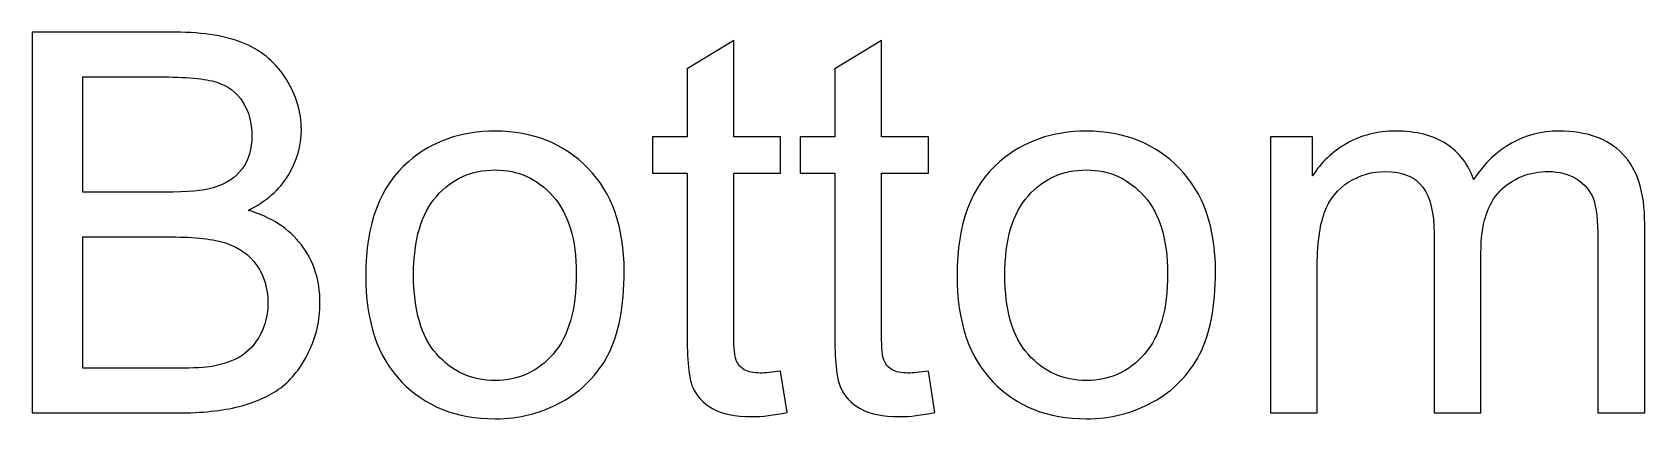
# Model space of a CAD drawing. Header units: millimetres. Extents: x -961 to -101, y 26 to 952.
# Drawn here: x -918.5 to -879.99, y 763.05 to 772.28 of the extents above; entities that cross this region are included whole.
import ezdxf

# ---------------------------------------------------------------- set-up
doc = ezdxf.new("R2010")
doc.units = ezdxf.units.MM
doc.header["$MEASUREMENT"] = 0
doc.layers.add('Layer 1', color=7, linetype='Continuous')

msp = doc.modelspace()

# ---------------------------------------------------------------- linework, layer by layer
at = {"layer": 'Layer 1', "color": 250}
for points, knots in [([(-918.497, 763.1858), (-918.497, 763.1858), (-918.497, 772.279), (-918.497, 772.279), (-918.497, 772.279), (-918.497, 772.279), (-915.0849, 772.279), (-915.0849, 772.279), (-915.0849, 772.279), (-914.3907, 772.279), (-913.834, 772.188), (-913.4128, 772.0038), (-913.4128, 772.0038), (-912.9937, 771.8197), (-912.6656, 771.5361), (-912.4285, 771.1529), (-912.4285, 771.1529), (-912.1893, 770.7719), (-912.0708, 770.3719), (-912.0708, 769.9528), (-912.0708, 769.9528), (-912.0708, 769.5654), (-912.1766, 769.1993), (-912.3862, 768.8564), (-912.3862, 768.8564), (-912.5957, 768.5135), (-912.9132, 768.2362), (-913.3387, 768.0245), (-913.3387, 768.0245), (-912.7883, 767.8636), (-912.365, 767.5885), (-912.0708, 767.199), (-912.0708, 767.199), (-911.7745, 766.8117), (-911.6263, 766.3523), (-911.6263, 765.8232), (-911.6263, 765.8232), (-911.6263, 765.3956), (-911.7173, 764.9998), (-911.8972, 764.6336), (-911.8972, 764.6336), (-912.0771, 764.2674), (-912.2994, 763.9859), (-912.564, 763.7869), (-912.564, 763.7869), (-912.8286, 763.5901), (-913.1609, 763.4398), (-913.5588, 763.3382), (-913.5588, 763.3382), (-913.9589, 763.2366), (-914.4478, 763.1858), (-915.0278, 763.1858), (-915.0278, 763.1858), (-915.0278, 763.1858), (-918.497, 763.1858), (-918.497, 763.1858)], [0, 0, 0, 0, 0.0666667, 0.0666667, 0.0666667, 0.0666667, 0.1333333, 0.1333333, 0.1333333, 0.1333333, 0.2, 0.2, 0.2, 0.2, 0.2666667, 0.2666667, 0.2666667, 0.2666667, 0.3333333, 0.3333333, 0.3333333, 0.3333333, 0.4, 0.4, 0.4, 0.4, 0.4666667, 0.4666667, 0.4666667, 0.4666667, 0.5333333, 0.5333333, 0.5333333, 0.5333333, 0.6, 0.6, 0.6, 0.6, 0.6666667, 0.6666667, 0.6666667, 0.6666667, 0.7333333, 0.7333333, 0.7333333, 0.7333333, 0.8, 0.8, 0.8, 0.8, 0.8666667, 0.8666667, 0.8666667, 0.8666667, 1, 1, 1, 1]), ([(-900.626, 764.1828), (-900.626, 764.1828), (-900.4736, 763.1964), (-900.4736, 763.1964), (-900.4736, 763.1964), (-900.7869, 763.1308), (-901.0684, 763.0969), (-901.3139, 763.0969), (-901.3139, 763.0969), (-901.7182, 763.0969), (-902.0315, 763.1604), (-902.2558, 763.2895), (-902.2558, 763.2895), (-902.4781, 763.4186), (-902.6347, 763.5859), (-902.7257, 763.7954), (-902.7257, 763.7954), (-902.8167, 764.005), (-902.8612, 764.4452), (-902.8612, 765.1162), (-902.8612, 765.1162), (-902.8612, 765.1162), (-902.8612, 768.9135), (-902.8612, 768.9135), (-902.8612, 768.9135), (-902.8612, 768.9135), (-903.6867, 768.9135), (-903.6867, 768.9135), (-903.6867, 768.9135), (-903.6867, 768.9135), (-903.6867, 769.7771), (-903.6867, 769.7771), (-903.6867, 769.7771), (-903.6867, 769.7771), (-902.8612, 769.7771), (-902.8612, 769.7771), (-902.8612, 769.7771), (-902.8612, 769.7771), (-902.8612, 771.4069), (-902.8612, 771.4069), (-902.8612, 771.4069), (-902.8612, 771.4069), (-901.7436, 772.0779), (-901.7436, 772.0779), (-901.7436, 772.0779), (-901.7436, 772.0779), (-901.7436, 769.7771), (-901.7436, 769.7771), (-901.7436, 769.7771), (-901.7436, 769.7771), (-900.626, 769.7771), (-900.626, 769.7771), (-900.626, 769.7771), (-900.626, 769.7771), (-900.626, 768.9135), (-900.626, 768.9135), (-900.626, 768.9135), (-900.626, 768.9135), (-901.7436, 768.9135), (-901.7436, 768.9135), (-901.7436, 768.9135), (-901.7436, 768.9135), (-901.7436, 765.0527), (-901.7436, 765.0527), (-901.7436, 765.0527), (-901.7436, 764.7331), (-901.7245, 764.5278), (-901.6843, 764.4368), (-901.6843, 764.4368), (-901.6462, 764.3457), (-901.5827, 764.2738), (-901.4938, 764.2187), (-901.4938, 764.2187), (-901.4049, 764.1658), (-901.2779, 764.1383), (-901.1128, 764.1383), (-901.1128, 764.1383), (-900.9901, 764.1383), (-900.8271, 764.1531), (-900.626, 764.1828)], [0, 0, 0, 0, 0.047619, 0.047619, 0.047619, 0.047619, 0.0952381, 0.0952381, 0.0952381, 0.0952381, 0.1428571, 0.1428571, 0.1428571, 0.1428571, 0.1904762, 0.1904762, 0.1904762, 0.1904762, 0.2380952, 0.2380952, 0.2380952, 0.2380952, 0.2857143, 0.2857143, 0.2857143, 0.2857143, 0.3333333, 0.3333333, 0.3333333, 0.3333333, 0.3809524, 0.3809524, 0.3809524, 0.3809524, 0.4285714, 0.4285714, 0.4285714, 0.4285714, 0.4761905, 0.4761905, 0.4761905, 0.4761905, 0.5238095, 0.5238095, 0.5238095, 0.5238095, 0.5714286, 0.5714286, 0.5714286, 0.5714286, 0.6190476, 0.6190476, 0.6190476, 0.6190476, 0.6666667, 0.6666667, 0.6666667, 0.6666667, 0.7142857, 0.7142857, 0.7142857, 0.7142857, 0.7619048, 0.7619048, 0.7619048, 0.7619048, 0.8095238, 0.8095238, 0.8095238, 0.8095238, 0.8571429, 0.8571429, 0.8571429, 0.8571429, 0.9047619, 0.9047619, 0.9047619, 0.9047619, 1, 1, 1, 1]), ([(-897.0975, 764.1828), (-897.0975, 764.1828), (-896.9451, 763.1964), (-896.9451, 763.1964), (-896.9451, 763.1964), (-897.2584, 763.1308), (-897.5399, 763.0969), (-897.7854, 763.0969), (-897.7854, 763.0969), (-898.1897, 763.0969), (-898.503, 763.1604), (-898.7273, 763.2895), (-898.7273, 763.2895), (-898.9496, 763.4186), (-899.1062, 763.5859), (-899.1972, 763.7954), (-899.1972, 763.7954), (-899.2882, 764.005), (-899.3327, 764.4452), (-899.3327, 765.1162), (-899.3327, 765.1162), (-899.3327, 765.1162), (-899.3327, 768.9135), (-899.3327, 768.9135), (-899.3327, 768.9135), (-899.3327, 768.9135), (-900.1582, 768.9135), (-900.1582, 768.9135), (-900.1582, 768.9135), (-900.1582, 768.9135), (-900.1582, 769.7771), (-900.1582, 769.7771), (-900.1582, 769.7771), (-900.1582, 769.7771), (-899.3327, 769.7771), (-899.3327, 769.7771), (-899.3327, 769.7771), (-899.3327, 769.7771), (-899.3327, 771.4069), (-899.3327, 771.4069), (-899.3327, 771.4069), (-899.3327, 771.4069), (-898.2151, 772.0779), (-898.2151, 772.0779), (-898.2151, 772.0779), (-898.2151, 772.0779), (-898.2151, 769.7771), (-898.2151, 769.7771), (-898.2151, 769.7771), (-898.2151, 769.7771), (-897.0975, 769.7771), (-897.0975, 769.7771), (-897.0975, 769.7771), (-897.0975, 769.7771), (-897.0975, 768.9135), (-897.0975, 768.9135), (-897.0975, 768.9135), (-897.0975, 768.9135), (-898.2151, 768.9135), (-898.2151, 768.9135), (-898.2151, 768.9135), (-898.2151, 768.9135), (-898.2151, 765.0527), (-898.2151, 765.0527), (-898.2151, 765.0527), (-898.2151, 764.7331), (-898.196, 764.5278), (-898.1558, 764.4368), (-898.1558, 764.4368), (-898.1177, 764.3457), (-898.0542, 764.2738), (-897.9653, 764.2187), (-897.9653, 764.2187), (-897.8764, 764.1658), (-897.7494, 764.1383), (-897.5843, 764.1383), (-897.5843, 764.1383), (-897.4616, 764.1383), (-897.2986, 764.1531), (-897.0975, 764.1828)], [0, 0, 0, 0, 0.047619, 0.047619, 0.047619, 0.047619, 0.0952381, 0.0952381, 0.0952381, 0.0952381, 0.1428571, 0.1428571, 0.1428571, 0.1428571, 0.1904762, 0.1904762, 0.1904762, 0.1904762, 0.2380952, 0.2380952, 0.2380952, 0.2380952, 0.2857143, 0.2857143, 0.2857143, 0.2857143, 0.3333333, 0.3333333, 0.3333333, 0.3333333, 0.3809524, 0.3809524, 0.3809524, 0.3809524, 0.4285714, 0.4285714, 0.4285714, 0.4285714, 0.4761905, 0.4761905, 0.4761905, 0.4761905, 0.5238095, 0.5238095, 0.5238095, 0.5238095, 0.5714286, 0.5714286, 0.5714286, 0.5714286, 0.6190476, 0.6190476, 0.6190476, 0.6190476, 0.6666667, 0.6666667, 0.6666667, 0.6666667, 0.7142857, 0.7142857, 0.7142857, 0.7142857, 0.7619048, 0.7619048, 0.7619048, 0.7619048, 0.8095238, 0.8095238, 0.8095238, 0.8095238, 0.8571429, 0.8571429, 0.8571429, 0.8571429, 0.9047619, 0.9047619, 0.9047619, 0.9047619, 1, 1, 1, 1]), ([(-917.2905, 768.4563), (-917.2905, 768.4563), (-915.3241, 768.4563), (-915.3241, 768.4563), (-915.3241, 768.4563), (-914.7907, 768.4563), (-914.4076, 768.4923), (-914.1769, 768.5621), (-914.1769, 768.5621), (-913.87, 768.6532), (-913.6392, 768.8056), (-913.4847, 769.0172), (-913.4847, 769.0172), (-913.3302, 769.2289), (-913.2519, 769.4935), (-913.2519, 769.8131), (-913.2519, 769.8131), (-913.2519, 770.1158), (-913.3239, 770.3825), (-913.4699, 770.6111), (-913.4699, 770.6111), (-913.6138, 770.8418), (-913.8213, 771.0005), (-914.0901, 771.0852), (-914.0901, 771.0852), (-914.3589, 771.1699), (-914.8203, 771.2122), (-915.4723, 771.2122), (-915.4723, 771.2122), (-915.4723, 771.2122), (-917.2905, 771.2122), (-917.2905, 771.2122), (-917.2905, 771.2122), (-917.2905, 771.2122), (-917.2905, 768.4563), (-917.2905, 768.4563)], [0, 0, 0, 0, 0.1, 0.1, 0.1, 0.1, 0.2, 0.2, 0.2, 0.2, 0.3, 0.3, 0.3, 0.3, 0.4, 0.4, 0.4, 0.4, 0.5, 0.5, 0.5, 0.5, 0.6, 0.6, 0.6, 0.6, 0.7, 0.7, 0.7, 0.7, 0.8, 0.8, 0.8, 0.8, 1, 1, 1, 1]), ([(-910.5341, 766.4815), (-910.5341, 767.6985), (-910.1954, 768.6002), (-909.516, 769.1866), (-909.516, 769.1866), (-908.9508, 769.6734), (-908.2587, 769.9168), (-907.4438, 769.9168), (-907.4438, 769.9168), (-906.5399, 769.9168), (-905.7991, 769.6205), (-905.2234, 769.0278), (-905.2234, 769.0278), (-904.6498, 768.4373), (-904.3619, 767.6181), (-904.3619, 766.5746), (-904.3619, 766.5746), (-904.3619, 765.7279), (-904.4889, 765.0633), (-904.7429, 764.5786), (-904.7429, 764.5786), (-904.9969, 764.0939), (-905.3673, 763.7171), (-905.8541, 763.4483), (-905.8541, 763.4483), (-906.3389, 763.1794), (-906.8701, 763.0461), (-907.4438, 763.0461), (-907.4438, 763.0461), (-908.3666, 763.0461), (-909.1117, 763.3403), (-909.6811, 763.9309), (-909.6811, 763.9309), (-910.2505, 764.5214), (-910.5341, 765.3723), (-910.5341, 766.4815)], [0, 0, 0, 0, 0.1, 0.1, 0.1, 0.1, 0.2, 0.2, 0.2, 0.2, 0.3, 0.3, 0.3, 0.3, 0.4, 0.4, 0.4, 0.4, 0.5, 0.5, 0.5, 0.5, 0.6, 0.6, 0.6, 0.6, 0.7, 0.7, 0.7, 0.7, 0.8, 0.8, 0.8, 0.8, 1, 1, 1, 1]), ([(-896.4138, 766.4815), (-896.4138, 767.6985), (-896.0751, 768.6002), (-895.3957, 769.1866), (-895.3957, 769.1866), (-894.8305, 769.6734), (-894.1384, 769.9168), (-893.3235, 769.9168), (-893.3235, 769.9168), (-892.4196, 769.9168), (-891.6788, 769.6205), (-891.1031, 769.0278), (-891.1031, 769.0278), (-890.5295, 768.4373), (-890.2416, 767.6181), (-890.2416, 766.5746), (-890.2416, 766.5746), (-890.2416, 765.7279), (-890.3686, 765.0633), (-890.6226, 764.5786), (-890.6226, 764.5786), (-890.8766, 764.0939), (-891.247, 763.7171), (-891.7338, 763.4483), (-891.7338, 763.4483), (-892.2186, 763.1794), (-892.7498, 763.0461), (-893.3235, 763.0461), (-893.3235, 763.0461), (-894.2463, 763.0461), (-894.9914, 763.3403), (-895.5608, 763.9309), (-895.5608, 763.9309), (-896.1302, 764.5214), (-896.4138, 765.3723), (-896.4138, 766.4815)], [0, 0, 0, 0, 0.1, 0.1, 0.1, 0.1, 0.2, 0.2, 0.2, 0.2, 0.3, 0.3, 0.3, 0.3, 0.4, 0.4, 0.4, 0.4, 0.5, 0.5, 0.5, 0.5, 0.6, 0.6, 0.6, 0.6, 0.7, 0.7, 0.7, 0.7, 0.8, 0.8, 0.8, 0.8, 1, 1, 1, 1]), ([(-888.9314, 763.1858), (-888.9314, 763.1858), (-888.9314, 769.7771), (-888.9314, 769.7771), (-888.9314, 769.7771), (-888.9314, 769.7771), (-887.9281, 769.7771), (-887.9281, 769.7771), (-887.9281, 769.7771), (-887.9281, 769.7771), (-887.9281, 768.8458), (-887.9281, 768.8458), (-887.9281, 768.8458), (-887.7228, 769.1675), (-887.4476, 769.4279), (-887.1047, 769.6226), (-887.1047, 769.6226), (-886.7618, 769.8194), (-886.3723, 769.9168), (-885.9342, 769.9168), (-885.9342, 769.9168), (-885.4474, 769.9168), (-885.0473, 769.8152), (-884.7362, 769.6141), (-884.7362, 769.6141), (-884.425, 769.4109), (-884.2049, 769.1294), (-884.0779, 768.7653), (-884.0779, 768.7653), (-883.5529, 769.5337), (-882.8735, 769.9168), (-882.0353, 769.9168), (-882.0353, 769.9168), (-881.3791, 769.9168), (-880.8732, 769.7369), (-880.5219, 769.3749), (-880.5219, 769.3749), (-880.1684, 769.013), (-879.9906, 768.4563), (-879.9906, 767.7049), (-879.9906, 767.7049), (-879.9906, 767.7049), (-879.9906, 763.1858), (-879.9906, 763.1858), (-879.9906, 763.1858), (-879.9906, 763.1858), (-881.1082, 763.1858), (-881.1082, 763.1858), (-881.1082, 763.1858), (-881.1082, 763.1858), (-881.1082, 767.3345), (-881.1082, 767.3345), (-881.1082, 767.3345), (-881.1082, 767.779), (-881.1463, 768.1007), (-881.2183, 768.2976), (-881.2183, 768.2976), (-881.2902, 768.4944), (-881.4215, 768.651), (-881.6141, 768.7717), (-881.6141, 768.7717), (-881.8046, 768.8923), (-882.0289, 768.9516), (-882.2851, 768.9516), (-882.2851, 768.9516), (-882.7507, 768.9516), (-883.136, 768.7971), (-883.4429, 768.4902), (-883.4429, 768.4902), (-883.7498, 768.1811), (-883.9022, 767.688), (-883.9022, 767.0106), (-883.9022, 767.0106), (-883.9022, 767.0106), (-883.9022, 763.1858), (-883.9022, 763.1858), (-883.9022, 763.1858), (-883.9022, 763.1858), (-885.0198, 763.1858), (-885.0198, 763.1858), (-885.0198, 763.1858), (-885.0198, 763.1858), (-885.0198, 767.4636), (-885.0198, 767.4636), (-885.0198, 767.4636), (-885.0198, 767.9589), (-885.1108, 768.3314), (-885.2928, 768.5791), (-885.2928, 768.5791), (-885.4749, 768.8267), (-885.7733, 768.9516), (-886.1861, 768.9516), (-886.1861, 768.9516), (-886.4993, 768.9516), (-886.7893, 768.8691), (-887.056, 768.704), (-887.056, 768.704), (-887.3227, 768.5389), (-887.5153, 768.2976), (-887.636, 767.9779), (-887.636, 767.9779), (-887.7545, 767.6604), (-887.8138, 767.2011), (-887.8138, 766.6021), (-887.8138, 766.6021), (-887.8138, 766.6021), (-887.8138, 763.1858), (-887.8138, 763.1858), (-887.8138, 763.1858), (-887.8138, 763.1858), (-888.9314, 763.1858), (-888.9314, 763.1858)], [0, 0, 0, 0, 0.0344828, 0.0344828, 0.0344828, 0.0344828, 0.0689655, 0.0689655, 0.0689655, 0.0689655, 0.1034483, 0.1034483, 0.1034483, 0.1034483, 0.137931, 0.137931, 0.137931, 0.137931, 0.1724138, 0.1724138, 0.1724138, 0.1724138, 0.2068966, 0.2068966, 0.2068966, 0.2068966, 0.2413793, 0.2413793, 0.2413793, 0.2413793, 0.2758621, 0.2758621, 0.2758621, 0.2758621, 0.3103448, 0.3103448, 0.3103448, 0.3103448, 0.3448276, 0.3448276, 0.3448276, 0.3448276, 0.3793103, 0.3793103, 0.3793103, 0.3793103, 0.4137931, 0.4137931, 0.4137931, 0.4137931, 0.4482759, 0.4482759, 0.4482759, 0.4482759, 0.4827586, 0.4827586, 0.4827586, 0.4827586, 0.5172414, 0.5172414, 0.5172414, 0.5172414, 0.5517241, 0.5517241, 0.5517241, 0.5517241, 0.5862069, 0.5862069, 0.5862069, 0.5862069, 0.6206897, 0.6206897, 0.6206897, 0.6206897, 0.6551724, 0.6551724, 0.6551724, 0.6551724, 0.6896552, 0.6896552, 0.6896552, 0.6896552, 0.7241379, 0.7241379, 0.7241379, 0.7241379, 0.7586207, 0.7586207, 0.7586207, 0.7586207, 0.7931034, 0.7931034, 0.7931034, 0.7931034, 0.8275862, 0.8275862, 0.8275862, 0.8275862, 0.862069, 0.862069, 0.862069, 0.862069, 0.8965517, 0.8965517, 0.8965517, 0.8965517, 0.9310345, 0.9310345, 0.9310345, 0.9310345, 1, 1, 1, 1]), ([(-909.3911, 766.4793), (-909.3911, 765.6369), (-909.2069, 765.0061), (-908.8386, 764.5892), (-908.8386, 764.5892), (-908.4682, 764.1701), (-908.0047, 763.9605), (-907.4438, 763.9605), (-907.4438, 763.9605), (-906.8892, 763.9605), (-906.4278, 764.1701), (-906.0573, 764.5913), (-906.0573, 764.5913), (-905.689, 765.0125), (-905.5049, 765.6538), (-905.5049, 766.5153), (-905.5049, 766.5153), (-905.5049, 767.3281), (-905.6912, 767.9441), (-906.0616, 768.3611), (-906.0616, 768.3611), (-906.432, 768.7802), (-906.8934, 768.9897), (-907.4438, 768.9897), (-907.4438, 768.9897), (-908.0047, 768.9897), (-908.4682, 768.7823), (-908.8386, 768.3653), (-908.8386, 768.3653), (-909.2069, 767.9483), (-909.3911, 767.3197), (-909.3911, 766.4793)], [0, 0, 0, 0, 0.1111111, 0.1111111, 0.1111111, 0.1111111, 0.2222222, 0.2222222, 0.2222222, 0.2222222, 0.3333333, 0.3333333, 0.3333333, 0.3333333, 0.4444444, 0.4444444, 0.4444444, 0.4444444, 0.5555556, 0.5555556, 0.5555556, 0.5555556, 0.6666667, 0.6666667, 0.6666667, 0.6666667, 0.7777778, 0.7777778, 0.7777778, 0.7777778, 1, 1, 1, 1]), ([(-895.2708, 766.4793), (-895.2708, 765.6369), (-895.0866, 765.0061), (-894.7183, 764.5892), (-894.7183, 764.5892), (-894.3479, 764.1701), (-893.8844, 763.9605), (-893.3235, 763.9605), (-893.3235, 763.9605), (-892.7689, 763.9605), (-892.3075, 764.1701), (-891.937, 764.5913), (-891.937, 764.5913), (-891.5687, 765.0125), (-891.3846, 765.6538), (-891.3846, 766.5153), (-891.3846, 766.5153), (-891.3846, 767.3281), (-891.5709, 767.9441), (-891.9413, 768.3611), (-891.9413, 768.3611), (-892.3117, 768.7802), (-892.7731, 768.9897), (-893.3235, 768.9897), (-893.3235, 768.9897), (-893.8844, 768.9897), (-894.3479, 768.7823), (-894.7183, 768.3653), (-894.7183, 768.3653), (-895.0866, 767.9483), (-895.2708, 767.3197), (-895.2708, 766.4793)], [0, 0, 0, 0, 0.1111111, 0.1111111, 0.1111111, 0.1111111, 0.2222222, 0.2222222, 0.2222222, 0.2222222, 0.3333333, 0.3333333, 0.3333333, 0.3333333, 0.4444444, 0.4444444, 0.4444444, 0.4444444, 0.5555556, 0.5555556, 0.5555556, 0.5555556, 0.6666667, 0.6666667, 0.6666667, 0.6666667, 0.7777778, 0.7777778, 0.7777778, 0.7777778, 1, 1, 1, 1]), ([(-917.2905, 764.2526), (-917.2905, 764.2526), (-915.0257, 764.2526), (-915.0257, 764.2526), (-915.0257, 764.2526), (-914.6362, 764.2526), (-914.3631, 764.2674), (-914.2044, 764.2971), (-914.2044, 764.2971), (-913.9292, 764.3457), (-913.6964, 764.4283), (-913.5101, 764.5447), (-913.5101, 764.5447), (-913.3239, 764.6611), (-913.1715, 764.8305), (-913.0508, 765.0527), (-913.0508, 765.0527), (-912.9302, 765.275), (-912.8709, 765.5311), (-912.8709, 765.8211), (-912.8709, 765.8211), (-912.8709, 766.1618), (-912.9577, 766.4561), (-913.1334, 766.7079), (-913.1334, 766.7079), (-913.3069, 766.9598), (-913.5482, 767.1355), (-913.8573, 767.2371), (-913.8573, 767.2371), (-914.1642, 767.3387), (-914.6087, 767.3895), (-915.1865, 767.3895), (-915.1865, 767.3895), (-915.1865, 767.3895), (-917.2905, 767.3895), (-917.2905, 767.3895), (-917.2905, 767.3895), (-917.2905, 767.3895), (-917.2905, 764.2526), (-917.2905, 764.2526)], [0, 0, 0, 0, 0.0909091, 0.0909091, 0.0909091, 0.0909091, 0.1818182, 0.1818182, 0.1818182, 0.1818182, 0.2727273, 0.2727273, 0.2727273, 0.2727273, 0.3636364, 0.3636364, 0.3636364, 0.3636364, 0.4545455, 0.4545455, 0.4545455, 0.4545455, 0.5454545, 0.5454545, 0.5454545, 0.5454545, 0.6363636, 0.6363636, 0.6363636, 0.6363636, 0.7272727, 0.7272727, 0.7272727, 0.7272727, 0.8181818, 0.8181818, 0.8181818, 0.8181818, 1, 1, 1, 1])]:
    msp.add_open_spline(points, degree=3, knots=knots, dxfattribs=at)
at = {"layer": 'Layer 1', "color": 250, "lineweight": 9}
for points, knots in [([(-918.497, 763.1858), (-918.497, 763.1858), (-918.497, 772.279), (-918.497, 772.279), (-918.497, 772.279), (-918.497, 772.279), (-915.0849, 772.279), (-915.0849, 772.279), (-915.0849, 772.279), (-914.3907, 772.279), (-913.834, 772.188), (-913.4128, 772.0038), (-913.4128, 772.0038), (-912.9937, 771.8197), (-912.6656, 771.5361), (-912.4285, 771.1529), (-912.4285, 771.1529), (-912.1893, 770.7719), (-912.0708, 770.3719), (-912.0708, 769.9528), (-912.0708, 769.9528), (-912.0708, 769.5654), (-912.1766, 769.1993), (-912.3862, 768.8564), (-912.3862, 768.8564), (-912.5957, 768.5135), (-912.9132, 768.2362), (-913.3387, 768.0245), (-913.3387, 768.0245), (-912.7883, 767.8636), (-912.365, 767.5885), (-912.0708, 767.199), (-912.0708, 767.199), (-911.7745, 766.8117), (-911.6263, 766.3523), (-911.6263, 765.8232), (-911.6263, 765.8232), (-911.6263, 765.3956), (-911.7173, 764.9998), (-911.8972, 764.6336), (-911.8972, 764.6336), (-912.0771, 764.2674), (-912.2994, 763.9859), (-912.564, 763.7869), (-912.564, 763.7869), (-912.8286, 763.5901), (-913.1609, 763.4398), (-913.5588, 763.3382), (-913.5588, 763.3382), (-913.9589, 763.2366), (-914.4478, 763.1858), (-915.0278, 763.1858), (-915.0278, 763.1858), (-915.0278, 763.1858), (-918.497, 763.1858), (-918.497, 763.1858)], [0, 0, 0, 0, 0.0666667, 0.0666667, 0.0666667, 0.0666667, 0.1333333, 0.1333333, 0.1333333, 0.1333333, 0.2, 0.2, 0.2, 0.2, 0.2666667, 0.2666667, 0.2666667, 0.2666667, 0.3333333, 0.3333333, 0.3333333, 0.3333333, 0.4, 0.4, 0.4, 0.4, 0.4666667, 0.4666667, 0.4666667, 0.4666667, 0.5333333, 0.5333333, 0.5333333, 0.5333333, 0.6, 0.6, 0.6, 0.6, 0.6666667, 0.6666667, 0.6666667, 0.6666667, 0.7333333, 0.7333333, 0.7333333, 0.7333333, 0.8, 0.8, 0.8, 0.8, 0.8666667, 0.8666667, 0.8666667, 0.8666667, 1, 1, 1, 1]), ([(-900.626, 764.1828), (-900.626, 764.1828), (-900.4736, 763.1964), (-900.4736, 763.1964), (-900.4736, 763.1964), (-900.7869, 763.1308), (-901.0684, 763.0969), (-901.3139, 763.0969), (-901.3139, 763.0969), (-901.7182, 763.0969), (-902.0315, 763.1604), (-902.2558, 763.2895), (-902.2558, 763.2895), (-902.4781, 763.4186), (-902.6347, 763.5859), (-902.7257, 763.7954), (-902.7257, 763.7954), (-902.8167, 764.005), (-902.8612, 764.4452), (-902.8612, 765.1162), (-902.8612, 765.1162), (-902.8612, 765.1162), (-902.8612, 768.9135), (-902.8612, 768.9135), (-902.8612, 768.9135), (-902.8612, 768.9135), (-903.6867, 768.9135), (-903.6867, 768.9135), (-903.6867, 768.9135), (-903.6867, 768.9135), (-903.6867, 769.7771), (-903.6867, 769.7771), (-903.6867, 769.7771), (-903.6867, 769.7771), (-902.8612, 769.7771), (-902.8612, 769.7771), (-902.8612, 769.7771), (-902.8612, 769.7771), (-902.8612, 771.4069), (-902.8612, 771.4069), (-902.8612, 771.4069), (-902.8612, 771.4069), (-901.7436, 772.0779), (-901.7436, 772.0779), (-901.7436, 772.0779), (-901.7436, 772.0779), (-901.7436, 769.7771), (-901.7436, 769.7771), (-901.7436, 769.7771), (-901.7436, 769.7771), (-900.626, 769.7771), (-900.626, 769.7771), (-900.626, 769.7771), (-900.626, 769.7771), (-900.626, 768.9135), (-900.626, 768.9135), (-900.626, 768.9135), (-900.626, 768.9135), (-901.7436, 768.9135), (-901.7436, 768.9135), (-901.7436, 768.9135), (-901.7436, 768.9135), (-901.7436, 765.0527), (-901.7436, 765.0527), (-901.7436, 765.0527), (-901.7436, 764.7331), (-901.7245, 764.5278), (-901.6843, 764.4368), (-901.6843, 764.4368), (-901.6462, 764.3457), (-901.5827, 764.2738), (-901.4938, 764.2187), (-901.4938, 764.2187), (-901.4049, 764.1658), (-901.2779, 764.1383), (-901.1128, 764.1383), (-901.1128, 764.1383), (-900.9901, 764.1383), (-900.8271, 764.1531), (-900.626, 764.1828)], [0, 0, 0, 0, 0.047619, 0.047619, 0.047619, 0.047619, 0.0952381, 0.0952381, 0.0952381, 0.0952381, 0.1428571, 0.1428571, 0.1428571, 0.1428571, 0.1904762, 0.1904762, 0.1904762, 0.1904762, 0.2380952, 0.2380952, 0.2380952, 0.2380952, 0.2857143, 0.2857143, 0.2857143, 0.2857143, 0.3333333, 0.3333333, 0.3333333, 0.3333333, 0.3809524, 0.3809524, 0.3809524, 0.3809524, 0.4285714, 0.4285714, 0.4285714, 0.4285714, 0.4761905, 0.4761905, 0.4761905, 0.4761905, 0.5238095, 0.5238095, 0.5238095, 0.5238095, 0.5714286, 0.5714286, 0.5714286, 0.5714286, 0.6190476, 0.6190476, 0.6190476, 0.6190476, 0.6666667, 0.6666667, 0.6666667, 0.6666667, 0.7142857, 0.7142857, 0.7142857, 0.7142857, 0.7619048, 0.7619048, 0.7619048, 0.7619048, 0.8095238, 0.8095238, 0.8095238, 0.8095238, 0.8571429, 0.8571429, 0.8571429, 0.8571429, 0.9047619, 0.9047619, 0.9047619, 0.9047619, 1, 1, 1, 1]), ([(-897.0975, 764.1828), (-897.0975, 764.1828), (-896.9451, 763.1964), (-896.9451, 763.1964), (-896.9451, 763.1964), (-897.2584, 763.1308), (-897.5399, 763.0969), (-897.7854, 763.0969), (-897.7854, 763.0969), (-898.1897, 763.0969), (-898.503, 763.1604), (-898.7273, 763.2895), (-898.7273, 763.2895), (-898.9496, 763.4186), (-899.1062, 763.5859), (-899.1972, 763.7954), (-899.1972, 763.7954), (-899.2882, 764.005), (-899.3327, 764.4452), (-899.3327, 765.1162), (-899.3327, 765.1162), (-899.3327, 765.1162), (-899.3327, 768.9135), (-899.3327, 768.9135), (-899.3327, 768.9135), (-899.3327, 768.9135), (-900.1582, 768.9135), (-900.1582, 768.9135), (-900.1582, 768.9135), (-900.1582, 768.9135), (-900.1582, 769.7771), (-900.1582, 769.7771), (-900.1582, 769.7771), (-900.1582, 769.7771), (-899.3327, 769.7771), (-899.3327, 769.7771), (-899.3327, 769.7771), (-899.3327, 769.7771), (-899.3327, 771.4069), (-899.3327, 771.4069), (-899.3327, 771.4069), (-899.3327, 771.4069), (-898.2151, 772.0779), (-898.2151, 772.0779), (-898.2151, 772.0779), (-898.2151, 772.0779), (-898.2151, 769.7771), (-898.2151, 769.7771), (-898.2151, 769.7771), (-898.2151, 769.7771), (-897.0975, 769.7771), (-897.0975, 769.7771), (-897.0975, 769.7771), (-897.0975, 769.7771), (-897.0975, 768.9135), (-897.0975, 768.9135), (-897.0975, 768.9135), (-897.0975, 768.9135), (-898.2151, 768.9135), (-898.2151, 768.9135), (-898.2151, 768.9135), (-898.2151, 768.9135), (-898.2151, 765.0527), (-898.2151, 765.0527), (-898.2151, 765.0527), (-898.2151, 764.7331), (-898.196, 764.5278), (-898.1558, 764.4368), (-898.1558, 764.4368), (-898.1177, 764.3457), (-898.0542, 764.2738), (-897.9653, 764.2187), (-897.9653, 764.2187), (-897.8764, 764.1658), (-897.7494, 764.1383), (-897.5843, 764.1383), (-897.5843, 764.1383), (-897.4616, 764.1383), (-897.2986, 764.1531), (-897.0975, 764.1828)], [0, 0, 0, 0, 0.047619, 0.047619, 0.047619, 0.047619, 0.0952381, 0.0952381, 0.0952381, 0.0952381, 0.1428571, 0.1428571, 0.1428571, 0.1428571, 0.1904762, 0.1904762, 0.1904762, 0.1904762, 0.2380952, 0.2380952, 0.2380952, 0.2380952, 0.2857143, 0.2857143, 0.2857143, 0.2857143, 0.3333333, 0.3333333, 0.3333333, 0.3333333, 0.3809524, 0.3809524, 0.3809524, 0.3809524, 0.4285714, 0.4285714, 0.4285714, 0.4285714, 0.4761905, 0.4761905, 0.4761905, 0.4761905, 0.5238095, 0.5238095, 0.5238095, 0.5238095, 0.5714286, 0.5714286, 0.5714286, 0.5714286, 0.6190476, 0.6190476, 0.6190476, 0.6190476, 0.6666667, 0.6666667, 0.6666667, 0.6666667, 0.7142857, 0.7142857, 0.7142857, 0.7142857, 0.7619048, 0.7619048, 0.7619048, 0.7619048, 0.8095238, 0.8095238, 0.8095238, 0.8095238, 0.8571429, 0.8571429, 0.8571429, 0.8571429, 0.9047619, 0.9047619, 0.9047619, 0.9047619, 1, 1, 1, 1]), ([(-917.2905, 768.4563), (-917.2905, 768.4563), (-915.3241, 768.4563), (-915.3241, 768.4563), (-915.3241, 768.4563), (-914.7907, 768.4563), (-914.4076, 768.4923), (-914.1769, 768.5621), (-914.1769, 768.5621), (-913.87, 768.6532), (-913.6392, 768.8056), (-913.4847, 769.0172), (-913.4847, 769.0172), (-913.3302, 769.2289), (-913.2519, 769.4935), (-913.2519, 769.8131), (-913.2519, 769.8131), (-913.2519, 770.1158), (-913.3239, 770.3825), (-913.4699, 770.6111), (-913.4699, 770.6111), (-913.6138, 770.8418), (-913.8213, 771.0005), (-914.0901, 771.0852), (-914.0901, 771.0852), (-914.3589, 771.1699), (-914.8203, 771.2122), (-915.4723, 771.2122), (-915.4723, 771.2122), (-915.4723, 771.2122), (-917.2905, 771.2122), (-917.2905, 771.2122), (-917.2905, 771.2122), (-917.2905, 771.2122), (-917.2905, 768.4563), (-917.2905, 768.4563)], [0, 0, 0, 0, 0.1, 0.1, 0.1, 0.1, 0.2, 0.2, 0.2, 0.2, 0.3, 0.3, 0.3, 0.3, 0.4, 0.4, 0.4, 0.4, 0.5, 0.5, 0.5, 0.5, 0.6, 0.6, 0.6, 0.6, 0.7, 0.7, 0.7, 0.7, 0.8, 0.8, 0.8, 0.8, 1, 1, 1, 1]), ([(-910.5341, 766.4815), (-910.5341, 767.6985), (-910.1954, 768.6002), (-909.516, 769.1866), (-909.516, 769.1866), (-908.9508, 769.6734), (-908.2587, 769.9168), (-907.4438, 769.9168), (-907.4438, 769.9168), (-906.5399, 769.9168), (-905.7991, 769.6205), (-905.2234, 769.0278), (-905.2234, 769.0278), (-904.6498, 768.4373), (-904.3619, 767.6181), (-904.3619, 766.5746), (-904.3619, 766.5746), (-904.3619, 765.7279), (-904.4889, 765.0633), (-904.7429, 764.5786), (-904.7429, 764.5786), (-904.9969, 764.0939), (-905.3673, 763.7171), (-905.8541, 763.4483), (-905.8541, 763.4483), (-906.3389, 763.1794), (-906.8701, 763.0461), (-907.4438, 763.0461), (-907.4438, 763.0461), (-908.3666, 763.0461), (-909.1117, 763.3403), (-909.6811, 763.9309), (-909.6811, 763.9309), (-910.2505, 764.5214), (-910.5341, 765.3723), (-910.5341, 766.4815)], [0, 0, 0, 0, 0.1, 0.1, 0.1, 0.1, 0.2, 0.2, 0.2, 0.2, 0.3, 0.3, 0.3, 0.3, 0.4, 0.4, 0.4, 0.4, 0.5, 0.5, 0.5, 0.5, 0.6, 0.6, 0.6, 0.6, 0.7, 0.7, 0.7, 0.7, 0.8, 0.8, 0.8, 0.8, 1, 1, 1, 1]), ([(-896.4138, 766.4815), (-896.4138, 767.6985), (-896.0751, 768.6002), (-895.3957, 769.1866), (-895.3957, 769.1866), (-894.8305, 769.6734), (-894.1384, 769.9168), (-893.3235, 769.9168), (-893.3235, 769.9168), (-892.4196, 769.9168), (-891.6788, 769.6205), (-891.1031, 769.0278), (-891.1031, 769.0278), (-890.5295, 768.4373), (-890.2416, 767.6181), (-890.2416, 766.5746), (-890.2416, 766.5746), (-890.2416, 765.7279), (-890.3686, 765.0633), (-890.6226, 764.5786), (-890.6226, 764.5786), (-890.8766, 764.0939), (-891.247, 763.7171), (-891.7338, 763.4483), (-891.7338, 763.4483), (-892.2186, 763.1794), (-892.7498, 763.0461), (-893.3235, 763.0461), (-893.3235, 763.0461), (-894.2463, 763.0461), (-894.9914, 763.3403), (-895.5608, 763.9309), (-895.5608, 763.9309), (-896.1302, 764.5214), (-896.4138, 765.3723), (-896.4138, 766.4815)], [0, 0, 0, 0, 0.1, 0.1, 0.1, 0.1, 0.2, 0.2, 0.2, 0.2, 0.3, 0.3, 0.3, 0.3, 0.4, 0.4, 0.4, 0.4, 0.5, 0.5, 0.5, 0.5, 0.6, 0.6, 0.6, 0.6, 0.7, 0.7, 0.7, 0.7, 0.8, 0.8, 0.8, 0.8, 1, 1, 1, 1]), ([(-888.9314, 763.1858), (-888.9314, 763.1858), (-888.9314, 769.7771), (-888.9314, 769.7771), (-888.9314, 769.7771), (-888.9314, 769.7771), (-887.9281, 769.7771), (-887.9281, 769.7771), (-887.9281, 769.7771), (-887.9281, 769.7771), (-887.9281, 768.8458), (-887.9281, 768.8458), (-887.9281, 768.8458), (-887.7228, 769.1675), (-887.4476, 769.4279), (-887.1047, 769.6226), (-887.1047, 769.6226), (-886.7618, 769.8194), (-886.3723, 769.9168), (-885.9342, 769.9168), (-885.9342, 769.9168), (-885.4474, 769.9168), (-885.0473, 769.8152), (-884.7362, 769.6141), (-884.7362, 769.6141), (-884.425, 769.4109), (-884.2049, 769.1294), (-884.0779, 768.7653), (-884.0779, 768.7653), (-883.5529, 769.5337), (-882.8735, 769.9168), (-882.0353, 769.9168), (-882.0353, 769.9168), (-881.3791, 769.9168), (-880.8732, 769.7369), (-880.5219, 769.3749), (-880.5219, 769.3749), (-880.1684, 769.013), (-879.9906, 768.4563), (-879.9906, 767.7049), (-879.9906, 767.7049), (-879.9906, 767.7049), (-879.9906, 763.1858), (-879.9906, 763.1858), (-879.9906, 763.1858), (-879.9906, 763.1858), (-881.1082, 763.1858), (-881.1082, 763.1858), (-881.1082, 763.1858), (-881.1082, 763.1858), (-881.1082, 767.3345), (-881.1082, 767.3345), (-881.1082, 767.3345), (-881.1082, 767.779), (-881.1463, 768.1007), (-881.2183, 768.2976), (-881.2183, 768.2976), (-881.2902, 768.4944), (-881.4215, 768.651), (-881.6141, 768.7717), (-881.6141, 768.7717), (-881.8046, 768.8923), (-882.0289, 768.9516), (-882.2851, 768.9516), (-882.2851, 768.9516), (-882.7507, 768.9516), (-883.136, 768.7971), (-883.4429, 768.4902), (-883.4429, 768.4902), (-883.7498, 768.1811), (-883.9022, 767.688), (-883.9022, 767.0106), (-883.9022, 767.0106), (-883.9022, 767.0106), (-883.9022, 763.1858), (-883.9022, 763.1858), (-883.9022, 763.1858), (-883.9022, 763.1858), (-885.0198, 763.1858), (-885.0198, 763.1858), (-885.0198, 763.1858), (-885.0198, 763.1858), (-885.0198, 767.4636), (-885.0198, 767.4636), (-885.0198, 767.4636), (-885.0198, 767.9589), (-885.1108, 768.3314), (-885.2928, 768.5791), (-885.2928, 768.5791), (-885.4749, 768.8267), (-885.7733, 768.9516), (-886.1861, 768.9516), (-886.1861, 768.9516), (-886.4993, 768.9516), (-886.7893, 768.8691), (-887.056, 768.704), (-887.056, 768.704), (-887.3227, 768.5389), (-887.5153, 768.2976), (-887.636, 767.9779), (-887.636, 767.9779), (-887.7545, 767.6604), (-887.8138, 767.2011), (-887.8138, 766.6021), (-887.8138, 766.6021), (-887.8138, 766.6021), (-887.8138, 763.1858), (-887.8138, 763.1858), (-887.8138, 763.1858), (-887.8138, 763.1858), (-888.9314, 763.1858), (-888.9314, 763.1858)], [0, 0, 0, 0, 0.0344828, 0.0344828, 0.0344828, 0.0344828, 0.0689655, 0.0689655, 0.0689655, 0.0689655, 0.1034483, 0.1034483, 0.1034483, 0.1034483, 0.137931, 0.137931, 0.137931, 0.137931, 0.1724138, 0.1724138, 0.1724138, 0.1724138, 0.2068966, 0.2068966, 0.2068966, 0.2068966, 0.2413793, 0.2413793, 0.2413793, 0.2413793, 0.2758621, 0.2758621, 0.2758621, 0.2758621, 0.3103448, 0.3103448, 0.3103448, 0.3103448, 0.3448276, 0.3448276, 0.3448276, 0.3448276, 0.3793103, 0.3793103, 0.3793103, 0.3793103, 0.4137931, 0.4137931, 0.4137931, 0.4137931, 0.4482759, 0.4482759, 0.4482759, 0.4482759, 0.4827586, 0.4827586, 0.4827586, 0.4827586, 0.5172414, 0.5172414, 0.5172414, 0.5172414, 0.5517241, 0.5517241, 0.5517241, 0.5517241, 0.5862069, 0.5862069, 0.5862069, 0.5862069, 0.6206897, 0.6206897, 0.6206897, 0.6206897, 0.6551724, 0.6551724, 0.6551724, 0.6551724, 0.6896552, 0.6896552, 0.6896552, 0.6896552, 0.7241379, 0.7241379, 0.7241379, 0.7241379, 0.7586207, 0.7586207, 0.7586207, 0.7586207, 0.7931034, 0.7931034, 0.7931034, 0.7931034, 0.8275862, 0.8275862, 0.8275862, 0.8275862, 0.862069, 0.862069, 0.862069, 0.862069, 0.8965517, 0.8965517, 0.8965517, 0.8965517, 0.9310345, 0.9310345, 0.9310345, 0.9310345, 1, 1, 1, 1]), ([(-909.3911, 766.4793), (-909.3911, 765.6369), (-909.2069, 765.0061), (-908.8386, 764.5892), (-908.8386, 764.5892), (-908.4682, 764.1701), (-908.0047, 763.9605), (-907.4438, 763.9605), (-907.4438, 763.9605), (-906.8892, 763.9605), (-906.4278, 764.1701), (-906.0573, 764.5913), (-906.0573, 764.5913), (-905.689, 765.0125), (-905.5049, 765.6538), (-905.5049, 766.5153), (-905.5049, 766.5153), (-905.5049, 767.3281), (-905.6912, 767.9441), (-906.0616, 768.3611), (-906.0616, 768.3611), (-906.432, 768.7802), (-906.8934, 768.9897), (-907.4438, 768.9897), (-907.4438, 768.9897), (-908.0047, 768.9897), (-908.4682, 768.7823), (-908.8386, 768.3653), (-908.8386, 768.3653), (-909.2069, 767.9483), (-909.3911, 767.3197), (-909.3911, 766.4793)], [0, 0, 0, 0, 0.1111111, 0.1111111, 0.1111111, 0.1111111, 0.2222222, 0.2222222, 0.2222222, 0.2222222, 0.3333333, 0.3333333, 0.3333333, 0.3333333, 0.4444444, 0.4444444, 0.4444444, 0.4444444, 0.5555556, 0.5555556, 0.5555556, 0.5555556, 0.6666667, 0.6666667, 0.6666667, 0.6666667, 0.7777778, 0.7777778, 0.7777778, 0.7777778, 1, 1, 1, 1]), ([(-895.2708, 766.4793), (-895.2708, 765.6369), (-895.0866, 765.0061), (-894.7183, 764.5892), (-894.7183, 764.5892), (-894.3479, 764.1701), (-893.8844, 763.9605), (-893.3235, 763.9605), (-893.3235, 763.9605), (-892.7689, 763.9605), (-892.3075, 764.1701), (-891.937, 764.5913), (-891.937, 764.5913), (-891.5687, 765.0125), (-891.3846, 765.6538), (-891.3846, 766.5153), (-891.3846, 766.5153), (-891.3846, 767.3281), (-891.5709, 767.9441), (-891.9413, 768.3611), (-891.9413, 768.3611), (-892.3117, 768.7802), (-892.7731, 768.9897), (-893.3235, 768.9897), (-893.3235, 768.9897), (-893.8844, 768.9897), (-894.3479, 768.7823), (-894.7183, 768.3653), (-894.7183, 768.3653), (-895.0866, 767.9483), (-895.2708, 767.3197), (-895.2708, 766.4793)], [0, 0, 0, 0, 0.1111111, 0.1111111, 0.1111111, 0.1111111, 0.2222222, 0.2222222, 0.2222222, 0.2222222, 0.3333333, 0.3333333, 0.3333333, 0.3333333, 0.4444444, 0.4444444, 0.4444444, 0.4444444, 0.5555556, 0.5555556, 0.5555556, 0.5555556, 0.6666667, 0.6666667, 0.6666667, 0.6666667, 0.7777778, 0.7777778, 0.7777778, 0.7777778, 1, 1, 1, 1]), ([(-917.2905, 764.2526), (-917.2905, 764.2526), (-915.0257, 764.2526), (-915.0257, 764.2526), (-915.0257, 764.2526), (-914.6362, 764.2526), (-914.3631, 764.2674), (-914.2044, 764.2971), (-914.2044, 764.2971), (-913.9292, 764.3457), (-913.6964, 764.4283), (-913.5101, 764.5447), (-913.5101, 764.5447), (-913.3239, 764.6611), (-913.1715, 764.8305), (-913.0508, 765.0527), (-913.0508, 765.0527), (-912.9302, 765.275), (-912.8709, 765.5311), (-912.8709, 765.8211), (-912.8709, 765.8211), (-912.8709, 766.1618), (-912.9577, 766.4561), (-913.1334, 766.7079), (-913.1334, 766.7079), (-913.3069, 766.9598), (-913.5482, 767.1355), (-913.8573, 767.2371), (-913.8573, 767.2371), (-914.1642, 767.3387), (-914.6087, 767.3895), (-915.1865, 767.3895), (-915.1865, 767.3895), (-915.1865, 767.3895), (-917.2905, 767.3895), (-917.2905, 767.3895), (-917.2905, 767.3895), (-917.2905, 767.3895), (-917.2905, 764.2526), (-917.2905, 764.2526)], [0, 0, 0, 0, 0.0909091, 0.0909091, 0.0909091, 0.0909091, 0.1818182, 0.1818182, 0.1818182, 0.1818182, 0.2727273, 0.2727273, 0.2727273, 0.2727273, 0.3636364, 0.3636364, 0.3636364, 0.3636364, 0.4545455, 0.4545455, 0.4545455, 0.4545455, 0.5454545, 0.5454545, 0.5454545, 0.5454545, 0.6363636, 0.6363636, 0.6363636, 0.6363636, 0.7272727, 0.7272727, 0.7272727, 0.7272727, 0.8181818, 0.8181818, 0.8181818, 0.8181818, 1, 1, 1, 1])]:
    msp.add_open_spline(points, degree=3, knots=knots, dxfattribs=at)

doc.saveas('drawing.dxf')
